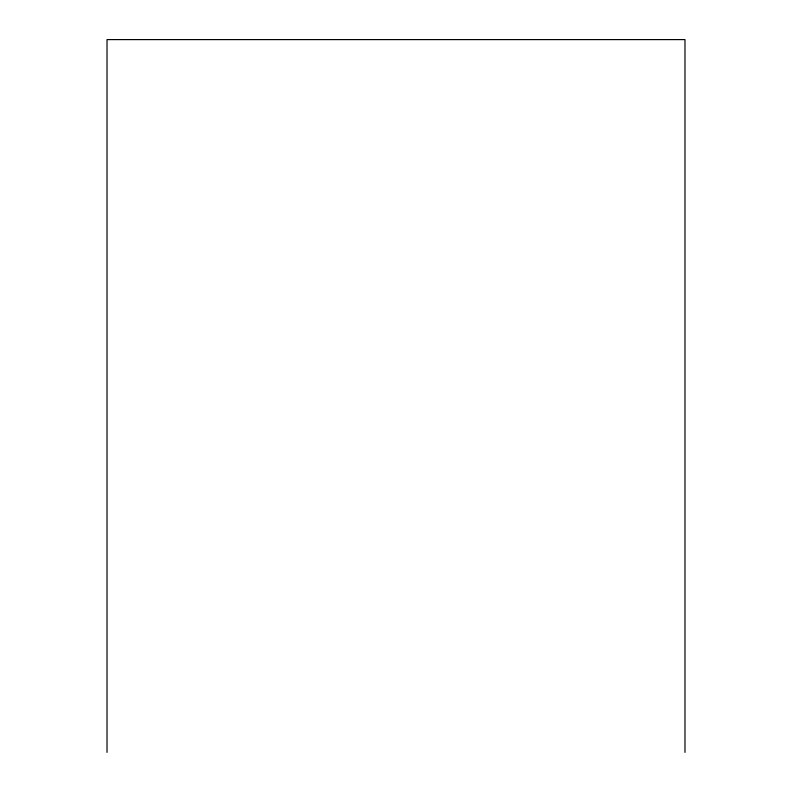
<?xml version="1.0" encoding="UTF-8"?>
<svg xmlns="http://www.w3.org/2000/svg" width="792" height="792" viewBox="0 0 792 792"><rect width="100%" height="100%" fill="white"/><g stroke="black" fill="none" stroke-linecap="round" stroke-linejoin="round"><path stroke-width="1.19" d="M684.981 752.4L684.981 39.6L107.019 39.6L107.019 752.4"/></g></svg>
